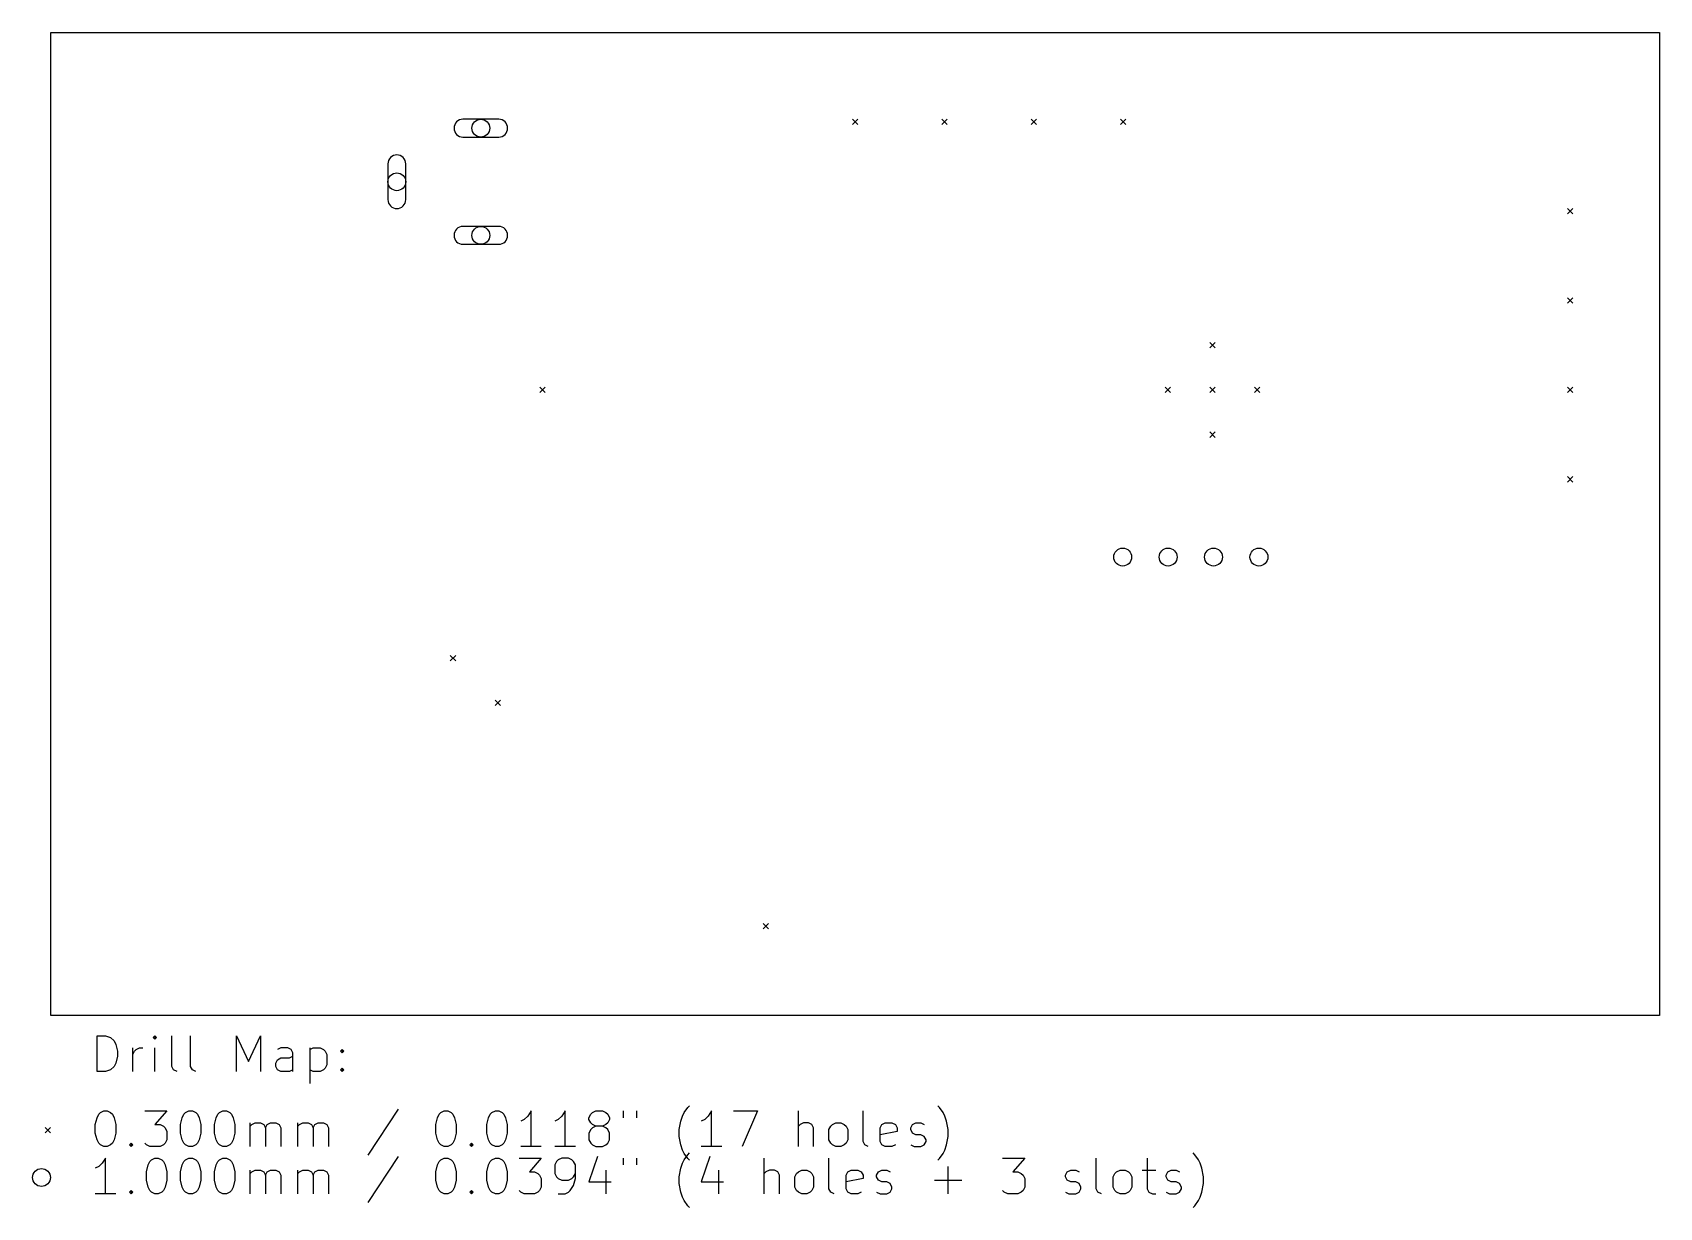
# Model space of a CAD drawing. Extents: x -1 to 90, y -10.7 to 55.
import ezdxf

# ---------------------------------------------------------------- set-up
doc = ezdxf.new("R2010")
doc.units = 0
doc.layers.add('BLACK', color=7, linetype='CONTINUOUS')

msp = doc.modelspace()

# ---------------------------------------------------------------- linework, layer by layer
at = {"layer": 'BLACK', "linetype": 'CONTINUOUS'}
for p, q in [((0, 55), (90, 55)), ((0, 0), (0, 55)), ((90, 55), (90, 0)), ((25.0575, 50.15), (23.0575, 50.15)), ((44.85, 50.15), (45.15, 49.85)), ((45.15, 50.15), (44.85, 49.85)), ((49.85, 50.15), (50.15, 49.85)), ((50.15, 50.15), (49.85, 49.85)), ((54.85, 50.15), (55.15, 49.85)), ((55.15, 50.15), (54.85, 49.85)), ((59.85, 50.15), (60.15, 49.85)), ((60.15, 50.15), (59.85, 49.85)), ((23.0575, 49.15), (25.0575, 49.15)), ((18.8575, 47.65), (18.8575, 45.65)), ((19.8575, 45.65), (19.8575, 47.65)), ((84.85, 45.15), (85.15, 44.85)), ((85.15, 45.15), (84.85, 44.85)), ((25.0575, 44.15), (23.0575, 44.15)), ((23.0575, 43.15), (25.0575, 43.15)), ((84.85, 40.15), (85.15, 39.85)), ((85.15, 40.15), (84.85, 39.85)), ((64.85, 37.65), (65.15, 37.35)), ((65.15, 37.65), (64.85, 37.35)), ((27.35, 35.15), (27.65, 34.85)), ((27.65, 35.15), (27.35, 34.85)), ((62.35, 35.15), (62.65, 34.85)), ((62.65, 35.15), (62.35, 34.85)), ((64.85, 35.15), (65.15, 34.85)), ((65.15, 35.15), (64.85, 34.85)), ((67.35, 35.15), (67.65, 34.85)), ((67.65, 35.15), (67.35, 34.85)), ((84.85, 35.15), (85.15, 34.85)), ((85.15, 35.15), (84.85, 34.85)), ((64.85, 32.65), (65.15, 32.35)), ((65.15, 32.65), (64.85, 32.35)), ((84.85, 30.15), (85.15, 29.85)), ((85.15, 30.15), (84.85, 29.85)), ((22.35, 20.15), (22.65, 19.85)), ((22.65, 20.15), (22.35, 19.85)), ((24.85, 17.65), (25.15, 17.35)), ((25.15, 17.65), (24.85, 17.35)), ((39.85, 5.15), (40.15, 4.85)), ((40.15, 5.15), (39.85, 4.85)), ((90, 0), (0, 0)), ((2.582768, -3.139838), (2.582768, -1.139838)), ((2.582768, -1.139838), (3.058958, -1.139838)), ((3.058958, -1.139838), (3.344673, -1.235076)), ((3.344673, -1.235076), (3.535149, -1.425552)), ((3.535149, -1.425552), (3.630387, -1.616028)), ((3.630387, -1.616028), (3.725625, -1.99698)), ((4.582768, -3.139838), (4.582768, -1.806504)), ((4.773244, -1.901742), (4.96372, -1.806504)), ((4.96372, -1.806504), (5.154197, -1.806504)), ((5.820863, -1.139838), (5.725625, -1.235076)), ((5.725625, -1.235076), (5.820863, -1.330314)), ((5.916101, -1.235076), (5.820863, -1.139838)), ((5.820863, -1.139838), (5.820863, -1.330314)), ((5.820863, -1.330314), (5.916101, -1.235076)), ((5.820863, -3.139838), (5.820863, -1.806504)), ((6.773244, -2.854123), (6.773244, -1.139838)), ((7.820863, -2.854123), (7.820863, -1.139838)), ((10.392292, -3.139838), (10.392292, -1.139838)), ((10.392292, -1.139838), (11.058959, -2.568409)), ((11.058959, -2.568409), (11.725625, -1.139838)), ((11.725625, -1.139838), (11.725625, -3.139838)), ((12.868482, -1.806504), (12.678006, -1.901742)), ((13.249435, -1.806504), (12.868482, -1.806504)), ((13.439911, -1.901742), (13.249435, -1.806504)), ((14.48753, -1.806504), (14.48753, -3.806504)), ((14.48753, -1.901742), (14.678006, -1.806504)), ((14.678006, -1.806504), (15.058959, -1.806504)), ((15.058959, -1.806504), (15.249435, -1.901742)), ((3.630387, -2.663647), (3.535149, -2.854123)), ((3.725625, -2.282695), (3.630387, -2.663647)), ((3.725625, -1.99698), (3.725625, -2.282695)), ((4.582768, -2.187457), (4.678006, -1.99698)), ((4.678006, -1.99698), (4.773244, -1.901742)), ((12.582768, -2.663647), (12.678006, -2.473171)), ((12.582768, -2.854123), (12.582768, -2.663647)), ((12.678006, -2.473171), (12.868482, -2.377933)), ((12.868482, -2.377933), (13.344673, -2.377933)), ((13.344673, -2.377933), (13.535149, -2.282695)), ((13.535149, -2.092219), (13.439911, -1.901742)), ((13.535149, -3.139838), (13.535149, -2.092219)), ((15.249435, -1.901742), (15.344673, -1.99698)), ((15.344673, -1.99698), (15.439911, -2.187457)), ((15.439911, -2.187457), (15.439911, -2.758885)), ((16.201816, -1.99698), (16.297054, -1.901742)), ((16.297054, -2.092219), (16.201816, -1.99698)), ((16.297054, -1.901742), (16.392292, -1.99698)), ((16.297054, -1.901742), (16.297054, -2.092219)), ((16.392292, -1.99698), (16.297054, -2.092219)), ((3.058958, -3.139838), (2.582768, -3.139838)), ((3.344673, -3.0446), (3.058958, -3.139838)), ((3.535149, -2.854123), (3.344673, -3.0446)), ((6.868482, -3.0446), (6.773244, -2.854123)), ((7.058958, -3.139838), (6.868482, -3.0446)), ((7.916101, -3.0446), (7.820863, -2.854123)), ((8.106577, -3.139838), (7.916101, -3.0446)), ((12.678006, -3.0446), (12.582768, -2.854123)), ((12.868482, -3.139838), (12.678006, -3.0446)), ((13.344673, -3.139838), (12.868482, -3.139838)), ((13.535149, -3.0446), (13.344673, -3.139838)), ((14.678006, -3.139838), (14.48753, -3.0446)), ((15.058959, -3.139838), (14.678006, -3.139838)), ((15.249435, -3.0446), (15.058959, -3.139838)), ((15.344673, -2.949361), (15.249435, -3.0446)), ((15.439911, -2.758885), (15.344673, -2.949361)), ((16.201816, -3.0446), (16.297054, -2.949361)), ((16.297054, -3.139838), (16.201816, -3.0446)), ((16.297054, -2.949361), (16.392292, -3.0446)), ((16.297054, -2.949361), (16.297054, -3.139838)), ((16.392292, -3.0446), (16.297054, -3.139838)), ((2.678006, -5.530314), (2.773244, -5.435076)), ((2.773244, -5.435076), (2.96372, -5.339838)), ((2.96372, -5.339838), (3.154197, -5.339838)), ((3.154197, -5.339838), (3.344673, -5.435076)), ((3.344673, -5.435076), (3.439911, -5.530314)), ((5.249435, -5.339838), (6.48753, -5.339838)), ((6.48753, -5.339838), (5.820863, -6.101742)), ((7.439911, -5.530314), (7.535149, -5.435076)), ((7.535149, -5.435076), (7.725625, -5.339838)), ((7.725625, -5.339838), (7.916102, -5.339838)), ((7.916102, -5.339838), (8.106578, -5.435076)), ((8.106578, -5.435076), (8.201816, -5.530314)), ((9.344673, -5.530314), (9.439911, -5.435076)), ((9.439911, -5.435076), (9.630387, -5.339838)), ((9.630387, -5.339838), (9.820864, -5.339838)), ((9.820864, -5.339838), (10.01134, -5.435076)), ((10.01134, -5.435076), (10.106578, -5.530314)), ((19.439912, -5.2446), (17.725627, -7.816028)), ((21.725627, -5.530314), (21.820865, -5.435076)), ((21.820865, -5.435076), (22.011341, -5.339838)), ((22.011341, -5.339838), (22.201818, -5.339838)), ((22.201818, -5.339838), (22.392294, -5.435076)), ((22.392294, -5.435076), (22.487532, -5.530314)), ((24.58277, -5.530314), (24.678008, -5.435076)), ((24.678008, -5.435076), (24.868484, -5.339838)), ((24.868484, -5.339838), (25.058961, -5.339838)), ((25.058961, -5.339838), (25.249437, -5.435076)), ((25.249437, -5.435076), (25.344675, -5.530314)), ((26.868484, -5.339838), (26.678008, -5.625552)), ((26.868484, -7.339838), (26.868484, -5.339838)), ((28.773246, -5.339838), (28.58277, -5.625552)), ((28.773246, -7.339838), (28.773246, -5.339838)), ((30.201818, -5.530314), (30.297056, -5.435076)), ((30.297056, -5.435076), (30.487532, -5.339838)), ((30.487532, -5.339838), (30.868485, -5.339838)), ((30.868485, -5.339838), (31.058961, -5.435076)), ((31.058961, -5.435076), (31.154199, -5.530314)), ((32.011342, -5.339838), (32.011342, -5.72079)), ((32.773247, -5.339838), (32.773247, -5.72079)), ((35.344676, -5.625552), (35.439914, -5.435076)), ((35.439914, -5.435076), (35.63039, -5.149361)), ((35.63039, -5.149361), (35.725629, -5.054123)), ((36.963723, -5.339838), (36.773247, -5.625552)), ((36.963723, -7.339838), (36.963723, -5.339838)), ((38.201819, -5.339838), (39.535152, -5.339838)), ((39.535152, -5.339838), (38.678009, -7.339838)), ((41.820867, -7.339838), (41.820867, -5.339838)), ((45.439915, -7.054123), (45.439915, -5.339838)), ((49.72563, -5.149361), (49.630392, -5.054123)), ((49.916106, -5.435076), (49.72563, -5.149361)), ((50.011344, -5.625552), (49.916106, -5.435076)), ((-0.325, -6.275), (-0.025, -6.575)), ((-0.025, -6.275), (-0.325, -6.575)), ((2.48753, -6.101742), (2.582768, -5.72079)), ((2.48753, -6.577933), (2.48753, -6.101742)), ((2.582768, -5.72079), (2.678006, -5.530314)), ((3.439911, -5.530314), (3.535149, -5.72079)), ((3.535149, -5.72079), (3.630387, -6.101742)), ((3.630387, -6.101742), (3.630387, -6.577933)), ((5.820863, -6.101742), (6.106578, -6.101742)), ((6.106578, -6.101742), (6.297054, -6.19698)), ((6.297054, -6.19698), (6.392292, -6.292219)), ((6.392292, -6.292219), (6.48753, -6.482695)), ((7.249435, -6.101742), (7.344673, -5.72079)), ((7.249435, -6.577933), (7.249435, -6.101742)), ((7.344673, -5.72079), (7.439911, -5.530314)), ((8.201816, -5.530314), (8.297054, -5.72079)), ((8.297054, -5.72079), (8.392292, -6.101742)), ((8.392292, -6.101742), (8.392292, -6.577933)), ((9.154197, -6.101742), (9.249435, -5.72079)), ((9.154197, -6.577933), (9.154197, -6.101742)), ((9.249435, -5.72079), (9.344673, -5.530314)), ((10.106578, -5.530314), (10.201816, -5.72079)), ((10.201816, -5.72079), (10.297054, -6.101742)), ((10.297054, -6.101742), (10.297054, -6.577933)), ((11.154197, -7.339838), (11.154197, -6.006504)), ((11.154197, -6.19698), (11.249435, -6.101742)), ((11.249435, -6.101742), (11.439911, -6.006504)), ((11.439911, -6.006504), (11.725626, -6.006504)), ((11.725626, -6.006504), (11.916102, -6.101742)), ((11.916102, -6.101742), (12.01134, -6.292219)), ((12.01134, -6.292219), (12.106578, -6.101742)), ((12.01134, -6.292219), (12.01134, -7.339838)), ((12.106578, -6.101742), (12.297054, -6.006504)), ((12.297054, -6.006504), (12.582768, -6.006504)), ((12.582768, -6.006504), (12.773245, -6.101742)), ((12.773245, -6.101742), (12.868483, -6.292219)), ((12.868483, -6.292219), (12.868483, -7.339838)), ((13.820864, -7.339838), (13.820864, -6.006504)), ((13.820864, -6.19698), (13.916102, -6.101742)), ((13.916102, -6.101742), (14.106578, -6.006504)), ((14.106578, -6.006504), (14.392293, -6.006504)), ((14.392293, -6.006504), (14.582769, -6.101742)), ((14.582769, -6.101742), (14.678007, -6.292219)), ((14.678007, -6.292219), (14.773245, -6.101742)), ((14.678007, -6.292219), (14.678007, -7.339838)), ((14.773245, -6.101742), (14.963721, -6.006504)), ((14.963721, -6.006504), (15.249435, -6.006504)), ((15.249435, -6.006504), (15.439912, -6.101742)), ((15.439912, -6.101742), (15.53515, -6.292219)), ((15.53515, -6.292219), (15.53515, -7.339838)), ((21.535151, -6.101742), (21.630389, -5.72079)), ((21.535151, -6.577933), (21.535151, -6.101742)), ((21.630389, -5.72079), (21.725627, -5.530314)), ((22.487532, -5.530314), (22.58277, -5.72079)), ((22.58277, -5.72079), (22.678008, -6.101742)), ((22.678008, -6.101742), (22.678008, -6.577933)), ((24.392294, -6.101742), (24.487532, -5.72079)), ((24.392294, -6.577933), (24.392294, -6.101742)), ((24.487532, -5.72079), (24.58277, -5.530314)), ((25.344675, -5.530314), (25.439913, -5.72079)), ((25.439913, -5.72079), (25.535151, -6.101742)), ((25.535151, -6.101742), (25.535151, -6.577933)), ((26.487532, -5.816028), (26.297056, -5.911266)), ((26.678008, -5.625552), (26.487532, -5.816028)), ((28.392294, -5.816028), (28.201818, -5.911266)), ((28.58277, -5.625552), (28.392294, -5.816028)), ((30.10658, -5.72079), (30.201818, -5.530314)), ((30.10658, -5.816028), (30.10658, -5.72079)), ((30.201818, -6.006504), (30.10658, -5.816028)), ((30.297056, -6.101742), (30.201818, -6.006504)), ((30.297056, -6.292219), (30.201818, -6.387457)), ((30.487532, -6.19698), (30.297056, -6.101742)), ((30.487532, -6.19698), (30.297056, -6.292219)), ((30.868485, -6.19698), (30.487532, -6.19698)), ((31.058961, -6.101742), (30.868485, -6.19698)), ((31.058961, -6.292219), (30.868485, -6.19698)), ((31.154199, -6.006504), (31.058961, -6.101742)), ((31.154199, -6.387457), (31.058961, -6.292219)), ((31.154199, -5.530314), (31.249437, -5.72079)), ((31.249437, -5.816028), (31.154199, -6.006504)), ((31.249437, -5.72079), (31.249437, -5.816028)), ((35.1542, -6.387457), (35.249438, -5.911266)), ((35.249438, -5.911266), (35.344676, -5.625552)), ((36.582771, -5.816028), (36.392295, -5.911266)), ((36.773247, -5.625552), (36.582771, -5.816028)), ((41.916105, -6.101742), (41.820867, -6.19698)), ((42.106581, -6.006504), (41.916105, -6.101742)), ((42.392296, -6.006504), (42.106581, -6.006504)), ((42.582772, -6.101742), (42.392296, -6.006504)), ((42.67801, -6.292219), (42.582772, -6.101742)), ((42.67801, -7.339838), (42.67801, -6.292219)), ((43.535153, -6.387457), (43.630391, -6.19698)), ((43.630391, -6.19698), (43.725629, -6.101742)), ((43.725629, -6.101742), (43.916105, -6.006504)), ((43.916105, -6.006504), (44.20182, -6.006504)), ((44.20182, -6.006504), (44.392296, -6.101742)), ((44.392296, -6.101742), (44.487534, -6.19698)), ((44.487534, -6.19698), (44.582772, -6.387457)), ((46.392296, -6.292219), (46.487534, -6.101742)), ((46.392296, -7.054123), (46.392296, -6.292219)), ((46.487534, -6.101742), (46.67801, -6.006504)), ((46.67801, -6.006504), (47.058963, -6.006504)), ((47.058963, -6.006504), (47.249439, -6.101742)), ((47.249439, -6.101742), (47.344677, -6.292219)), ((47.344677, -6.292219), (47.344677, -6.482695)), ((48.106582, -6.292219), (48.20182, -6.101742)), ((48.106582, -6.387457), (48.106582, -6.292219)), ((48.20182, -6.101742), (48.392296, -6.006504)), ((48.392296, -6.006504), (48.67801, -6.006504)), ((48.67801, -6.006504), (48.868487, -6.101742)), ((50.106582, -5.911266), (50.011344, -5.625552)), ((50.20182, -6.387457), (50.106582, -5.911266)), ((2.582768, -6.958885), (2.48753, -6.577933)), ((2.678006, -7.149361), (2.582768, -6.958885)), ((2.773244, -7.2446), (2.678006, -7.149361)), ((2.96372, -7.339838), (2.773244, -7.2446)), ((3.344673, -7.2446), (3.154197, -7.339838)), ((3.439911, -7.149361), (3.344673, -7.2446)), ((3.535149, -6.958885), (3.439911, -7.149361)), ((3.630387, -6.577933), (3.535149, -6.958885)), ((4.392292, -7.2446), (4.48753, -7.149361)), ((4.48753, -7.339838), (4.392292, -7.2446)), ((4.48753, -7.149361), (4.582768, -7.2446)), ((4.48753, -7.149361), (4.48753, -7.339838)), ((4.582768, -7.2446), (4.48753, -7.339838)), ((5.344673, -7.2446), (5.249435, -7.149361)), ((5.535149, -7.339838), (5.344673, -7.2446)), ((6.297054, -7.2446), (6.106578, -7.339838)), ((6.392292, -7.149361), (6.297054, -7.2446)), ((6.48753, -6.958885), (6.392292, -7.149361)), ((6.48753, -6.482695), (6.48753, -6.958885)), ((7.344673, -6.958885), (7.249435, -6.577933)), ((7.439911, -7.149361), (7.344673, -6.958885)), ((7.535149, -7.2446), (7.439911, -7.149361)), ((7.725625, -7.339838), (7.535149, -7.2446)), ((8.106578, -7.2446), (7.916102, -7.339838)), ((8.201816, -7.149361), (8.106578, -7.2446)), ((8.297054, -6.958885), (8.201816, -7.149361)), ((8.392292, -6.577933), (8.297054, -6.958885)), ((9.249435, -6.958885), (9.154197, -6.577933)), ((9.344673, -7.149361), (9.249435, -6.958885)), ((9.439911, -7.2446), (9.344673, -7.149361)), ((9.630387, -7.339838), (9.439911, -7.2446)), ((10.01134, -7.2446), (9.820864, -7.339838)), ((10.106578, -7.149361), (10.01134, -7.2446)), ((10.201816, -6.958885), (10.106578, -7.149361)), ((10.297054, -6.577933), (10.201816, -6.958885)), ((21.630389, -6.958885), (21.535151, -6.577933)), ((21.725627, -7.149361), (21.630389, -6.958885)), ((21.820865, -7.2446), (21.725627, -7.149361)), ((22.011341, -7.339838), (21.820865, -7.2446)), ((22.392294, -7.2446), (22.201818, -7.339838)), ((22.487532, -7.149361), (22.392294, -7.2446)), ((22.58277, -6.958885), (22.487532, -7.149361)), ((22.678008, -6.577933), (22.58277, -6.958885)), ((23.439913, -7.2446), (23.535151, -7.149361)), ((23.535151, -7.339838), (23.439913, -7.2446)), ((23.535151, -7.149361), (23.630389, -7.2446)), ((23.535151, -7.149361), (23.535151, -7.339838)), ((23.630389, -7.2446), (23.535151, -7.339838)), ((24.487532, -6.958885), (24.392294, -6.577933)), ((24.58277, -7.149361), (24.487532, -6.958885)), ((24.678008, -7.2446), (24.58277, -7.149361)), ((24.868484, -7.339838), (24.678008, -7.2446)), ((25.249437, -7.2446), (25.058961, -7.339838)), ((25.344675, -7.149361), (25.249437, -7.2446)), ((25.439913, -6.958885), (25.344675, -7.149361)), ((25.535151, -6.577933), (25.439913, -6.958885)), ((30.201818, -6.387457), (30.10658, -6.577933)), ((30.10658, -6.577933), (30.10658, -6.958885)), ((30.10658, -6.958885), (30.201818, -7.149361)), ((30.201818, -7.149361), (30.297056, -7.2446)), ((30.297056, -7.2446), (30.487532, -7.339838)), ((30.868485, -7.339838), (31.058961, -7.2446)), ((31.058961, -7.2446), (31.154199, -7.149361)), ((31.249437, -6.577933), (31.154199, -6.387457)), ((31.154199, -7.149361), (31.249437, -6.958885)), ((31.249437, -6.958885), (31.249437, -6.577933)), ((35.1542, -6.768409), (35.1542, -6.387457)), ((35.249438, -7.2446), (35.1542, -6.768409)), ((35.344676, -7.530314), (35.249438, -7.2446)), ((43.535153, -6.958885), (43.535153, -6.387457)), ((43.630391, -7.149361), (43.535153, -6.958885)), ((43.725629, -7.2446), (43.630391, -7.149361)), ((43.916105, -7.339838), (43.725629, -7.2446)), ((44.392296, -7.2446), (44.20182, -7.339838)), ((44.487534, -7.149361), (44.392296, -7.2446)), ((44.582772, -6.958885), (44.487534, -7.149361)), ((44.582772, -6.387457), (44.582772, -6.958885)), ((45.535153, -7.2446), (45.439915, -7.054123)), ((45.725629, -7.339838), (45.535153, -7.2446)), ((47.344677, -6.482695), (46.392296, -6.673171)), ((46.487534, -7.2446), (46.392296, -7.054123)), ((46.67801, -7.339838), (46.487534, -7.2446)), ((47.249439, -7.2446), (47.058963, -7.339838)), ((48.20182, -6.577933), (48.106582, -6.387457)), ((48.106582, -7.2446), (48.297058, -7.339838)), ((48.392296, -6.673171), (48.20182, -6.577933)), ((48.67801, -6.673171), (48.392296, -6.673171)), ((48.868487, -6.768409), (48.67801, -6.673171)), ((48.67801, -7.339838), (48.868487, -7.2446)), ((48.963725, -6.958885), (48.868487, -6.768409)), ((48.868487, -7.2446), (48.963725, -7.054123)), ((48.963725, -7.054123), (48.963725, -6.958885)), ((50.011344, -7.530314), (50.106582, -7.2446)), ((50.106582, -7.2446), (50.20182, -6.768409)), ((50.20182, -6.768409), (50.20182, -6.387457)), ((3.058958, -7.979838), (2.868482, -8.265552)), ((3.154197, -7.339838), (2.96372, -7.339838)), ((3.058958, -9.979838), (3.058958, -7.979838)), ((5.439911, -8.36079), (5.535149, -8.170314)), ((6.106578, -7.339838), (5.535149, -7.339838)), ((5.535149, -8.170314), (5.630387, -8.075076)), ((5.630387, -8.075076), (5.820863, -7.979838)), ((5.820863, -7.979838), (6.01134, -7.979838)), ((6.01134, -7.979838), (6.201816, -8.075076)), ((6.201816, -8.075076), (6.297054, -8.170314)), ((6.297054, -8.170314), (6.392292, -8.36079)), ((7.344673, -8.36079), (7.439911, -8.170314)), ((7.439911, -8.170314), (7.535149, -8.075076)), ((7.535149, -8.075076), (7.725625, -7.979838)), ((7.916102, -7.339838), (7.725625, -7.339838)), ((7.725625, -7.979838), (7.916102, -7.979838)), ((7.916102, -7.979838), (8.106578, -8.075076)), ((8.106578, -8.075076), (8.201816, -8.170314)), ((8.201816, -8.170314), (8.297054, -8.36079)), ((9.249435, -8.36079), (9.344673, -8.170314)), ((9.344673, -8.170314), (9.439911, -8.075076)), ((9.439911, -8.075076), (9.630387, -7.979838)), ((9.820864, -7.339838), (9.630387, -7.339838)), ((9.630387, -7.979838), (9.820864, -7.979838)), ((9.820864, -7.979838), (10.01134, -8.075076)), ((10.01134, -8.075076), (10.106578, -8.170314)), ((10.106578, -8.170314), (10.201816, -8.36079)), ((19.439912, -7.8846), (17.725627, -10.456028)), ((21.630389, -8.36079), (21.725627, -8.170314)), ((21.725627, -8.170314), (21.820865, -8.075076)), ((21.820865, -8.075076), (22.011341, -7.979838)), ((22.201818, -7.339838), (22.011341, -7.339838)), ((22.011341, -7.979838), (22.201818, -7.979838)), ((22.201818, -7.979838), (22.392294, -8.075076)), ((22.392294, -8.075076), (22.487532, -8.170314)), ((22.487532, -8.170314), (22.58277, -8.36079)), ((24.487532, -8.36079), (24.58277, -8.170314)), ((24.58277, -8.170314), (24.678008, -8.075076)), ((24.678008, -8.075076), (24.868484, -7.979838)), ((25.058961, -7.339838), (24.868484, -7.339838)), ((24.868484, -7.979838), (25.058961, -7.979838)), ((25.058961, -7.979838), (25.249437, -8.075076)), ((25.249437, -8.075076), (25.344675, -8.170314)), ((25.344675, -8.170314), (25.439913, -8.36079)), ((26.201818, -7.979838), (27.439913, -7.979838)), ((27.439913, -7.339838), (26.297056, -7.339838)), ((27.439913, -7.979838), (26.773246, -8.741742)), ((29.344675, -7.339838), (28.201818, -7.339838)), ((28.297056, -8.170314), (28.201818, -8.36079)), ((28.392294, -8.075076), (28.297056, -8.170314)), ((28.58277, -7.979838), (28.392294, -8.075076)), ((28.963723, -7.979838), (28.58277, -7.979838)), ((29.154199, -8.075076), (28.963723, -7.979838)), ((29.249437, -8.170314), (29.154199, -8.075076)), ((29.344675, -8.36079), (29.249437, -8.170314)), ((30.58277, -7.8846), (30.10658, -9.313171)), ((30.487532, -7.339838), (30.868485, -7.339838)), ((32.011342, -7.979838), (32.011342, -8.36079)), ((32.773247, -7.979838), (32.773247, -8.36079)), ((35.439914, -7.72079), (35.344676, -7.530314)), ((35.344676, -8.265552), (35.439914, -8.075076)), ((35.63039, -8.006504), (35.439914, -7.72079)), ((35.439914, -8.075076), (35.63039, -7.789361)), ((35.63039, -7.789361), (35.725629, -7.694123)), ((35.725629, -8.101742), (35.63039, -8.006504)), ((37.535152, -7.339838), (36.392295, -7.339838)), ((36.868485, -7.8846), (36.392295, -9.313171)), ((39.916105, -9.979838), (39.916105, -7.979838)), ((43.535153, -9.694123), (43.535153, -7.979838)), ((44.20182, -7.339838), (43.916105, -7.339838)), ((47.058963, -7.339838), (46.67801, -7.339838)), ((48.297058, -7.339838), (48.67801, -7.339838)), ((49.630392, -8.101742), (49.72563, -8.006504)), ((49.72563, -8.006504), (49.916106, -7.72079)), ((49.916106, -7.72079), (50.011344, -7.530314)), ((53.24944, -7.979838), (54.487535, -7.979838)), ((54.487535, -7.979838), (53.820868, -8.741742)), ((58.487536, -9.694123), (58.487536, -7.979838)), ((61.344679, -7.979838), (61.344679, -9.694123)), ((64.011346, -7.789361), (63.916108, -7.694123)), ((64.201822, -8.075076), (64.011346, -7.789361)), ((64.29706, -8.265552), (64.201822, -8.075076)), ((2.678006, -8.456028), (2.48753, -8.551266)), ((2.868482, -8.265552), (2.678006, -8.456028)), ((5.344673, -8.741742), (5.439911, -8.36079)), ((5.344673, -9.217933), (5.344673, -8.741742)), ((6.392292, -8.36079), (6.48753, -8.741742)), ((6.48753, -8.741742), (6.48753, -9.217933)), ((7.249435, -8.741742), (7.344673, -8.36079)), ((7.249435, -9.217933), (7.249435, -8.741742)), ((8.297054, -8.36079), (8.392292, -8.741742)), ((8.392292, -8.741742), (8.392292, -9.217933)), ((9.154197, -8.741742), (9.249435, -8.36079)), ((9.154197, -9.217933), (9.154197, -8.741742)), ((10.201816, -8.36079), (10.297054, -8.741742)), ((10.297054, -8.741742), (10.297054, -9.217933)), ((11.154197, -9.979838), (11.154197, -8.646504)), ((11.154197, -8.83698), (11.249435, -8.741742)), ((11.249435, -8.741742), (11.439911, -8.646504)), ((11.439911, -8.646504), (11.725626, -8.646504)), ((11.725626, -8.646504), (11.916102, -8.741742)), ((11.916102, -8.741742), (12.01134, -8.932219)), ((12.01134, -8.932219), (12.106578, -8.741742)), ((12.01134, -8.932219), (12.01134, -9.979838)), ((12.106578, -8.741742), (12.297054, -8.646504)), ((12.297054, -8.646504), (12.582768, -8.646504)), ((12.582768, -8.646504), (12.773245, -8.741742)), ((12.773245, -8.741742), (12.868483, -8.932219)), ((12.868483, -8.932219), (12.868483, -9.979838)), ((13.820864, -9.979838), (13.820864, -8.646504)), ((13.820864, -8.83698), (13.916102, -8.741742)), ((13.916102, -8.741742), (14.106578, -8.646504)), ((14.106578, -8.646504), (14.392293, -8.646504)), ((14.392293, -8.646504), (14.582769, -8.741742)), ((14.582769, -8.741742), (14.678007, -8.932219)), ((14.678007, -8.932219), (14.773245, -8.741742)), ((14.678007, -8.932219), (14.678007, -9.979838)), ((14.773245, -8.741742), (14.963721, -8.646504)), ((14.963721, -8.646504), (15.249435, -8.646504)), ((15.249435, -8.646504), (15.439912, -8.741742)), ((15.439912, -8.741742), (15.53515, -8.932219)), ((15.53515, -8.932219), (15.53515, -9.979838)), ((21.535151, -8.741742), (21.630389, -8.36079)), ((21.535151, -9.217933), (21.535151, -8.741742)), ((22.58277, -8.36079), (22.678008, -8.741742)), ((22.678008, -8.741742), (22.678008, -9.217933)), ((24.392294, -8.741742), (24.487532, -8.36079)), ((24.392294, -9.217933), (24.392294, -8.741742)), ((25.439913, -8.36079), (25.535151, -8.741742)), ((25.535151, -8.741742), (25.535151, -9.217933)), ((26.773246, -8.741742), (27.058961, -8.741742)), ((27.058961, -8.741742), (27.249437, -8.83698)), ((27.249437, -8.83698), (27.344675, -8.932219)), ((27.344675, -8.932219), (27.439913, -9.122695)), ((28.201818, -8.36079), (28.201818, -8.83698)), ((28.201818, -8.83698), (28.297056, -9.027457)), ((28.297056, -9.027457), (28.392294, -9.122695)), ((29.154199, -9.122695), (29.249437, -9.027457)), ((29.249437, -9.027457), (29.344675, -8.83698)), ((29.344675, -9.122695), (29.344675, -8.36079)), ((31.058961, -8.646504), (31.058961, -9.979838)), ((35.1542, -9.027457), (35.249438, -8.551266)), ((35.1542, -9.408409), (35.1542, -9.027457)), ((35.249438, -8.551266), (35.344676, -8.265552)), ((37.344676, -8.646504), (37.344676, -9.979838)), ((40.011343, -8.741742), (39.916105, -8.83698)), ((40.201819, -8.646504), (40.011343, -8.741742)), ((40.487534, -8.646504), (40.201819, -8.646504)), ((40.67801, -8.741742), (40.487534, -8.646504)), ((40.773248, -8.932219), (40.67801, -8.741742)), ((40.773248, -9.979838), (40.773248, -8.932219)), ((41.630391, -9.027457), (41.725629, -8.83698)), ((41.630391, -9.598885), (41.630391, -9.027457)), ((41.725629, -8.83698), (41.820867, -8.741742)), ((41.820867, -8.741742), (42.011343, -8.646504)), ((42.011343, -8.646504), (42.297058, -8.646504)), ((42.297058, -8.646504), (42.487534, -8.741742)), ((42.487534, -8.741742), (42.582772, -8.83698)), ((42.582772, -8.83698), (42.67801, -9.027457)), ((42.67801, -9.027457), (42.67801, -9.598885)), ((44.487534, -8.932219), (44.582772, -8.741742)), ((44.487534, -9.694123), (44.487534, -8.932219)), ((44.582772, -8.741742), (44.773248, -8.646504)), ((44.773248, -8.646504), (45.154201, -8.646504)), ((45.154201, -8.646504), (45.344677, -8.741742)), ((45.344677, -8.741742), (45.439915, -8.932219)), ((45.439915, -8.932219), (45.439915, -9.122695)), ((46.20182, -8.932219), (46.297058, -8.741742)), ((46.20182, -9.027457), (46.20182, -8.932219)), ((46.297058, -9.217933), (46.20182, -9.027457)), ((46.297058, -8.741742), (46.487534, -8.646504)), ((46.487534, -8.646504), (46.773248, -8.646504)), ((46.773248, -8.646504), (46.963725, -8.741742)), ((50.201821, -9.979838), (50.201821, -8.456028)), ((53.820868, -8.741742), (54.106583, -8.741742)), ((54.106583, -8.741742), (54.297059, -8.83698)), ((54.297059, -8.83698), (54.392297, -8.932219)), ((54.392297, -8.932219), (54.487535, -9.122695)), ((56.77325, -8.932219), (56.868488, -8.741742)), ((56.77325, -9.027457), (56.77325, -8.932219)), ((56.868488, -9.217933), (56.77325, -9.027457)), ((56.868488, -8.741742), (57.058964, -8.646504)), ((57.058964, -8.646504), (57.344678, -8.646504)), ((57.344678, -8.646504), (57.535155, -8.741742)), ((59.439917, -9.027457), (59.535155, -8.83698)), ((59.439917, -9.598885), (59.439917, -9.027457)), ((59.535155, -8.83698), (59.630393, -8.741742)), ((59.630393, -8.741742), (59.820869, -8.646504)), ((59.820869, -8.646504), (60.106584, -8.646504)), ((60.106584, -8.646504), (60.29706, -8.741742)), ((60.29706, -8.741742), (60.392298, -8.83698)), ((60.392298, -8.83698), (60.487536, -9.027457)), ((60.487536, -9.027457), (60.487536, -9.598885)), ((61.058965, -8.646504), (61.820869, -8.646504)), ((62.392298, -8.932219), (62.487536, -8.741742)), ((62.392298, -9.027457), (62.392298, -8.932219)), ((62.487536, -9.217933), (62.392298, -9.027457)), ((62.487536, -8.741742), (62.678012, -8.646504)), ((62.678012, -8.646504), (62.963726, -8.646504)), ((62.963726, -8.646504), (63.154203, -8.741742)), ((64.392298, -8.551266), (64.29706, -8.265552)), ((64.487536, -9.027457), (64.392298, -8.551266)), ((64.487536, -9.408409), (64.487536, -9.027457)), ((3.630387, -9.979838), (2.48753, -9.979838)), ((4.392292, -9.8846), (4.48753, -9.789361)), ((4.48753, -9.979838), (4.392292, -9.8846)), ((4.48753, -9.789361), (4.582768, -9.8846)), ((4.48753, -9.789361), (4.48753, -9.979838)), ((4.582768, -9.8846), (4.48753, -9.979838)), ((5.439911, -9.598885), (5.344673, -9.217933)), ((5.535149, -9.789361), (5.439911, -9.598885)), ((5.630387, -9.8846), (5.535149, -9.789361)), ((5.820863, -9.979838), (5.630387, -9.8846)), ((6.01134, -9.979838), (5.820863, -9.979838)), ((6.201816, -9.8846), (6.01134, -9.979838)), ((6.297054, -9.789361), (6.201816, -9.8846)), ((6.392292, -9.598885), (6.297054, -9.789361)), ((6.48753, -9.217933), (6.392292, -9.598885)), ((7.344673, -9.598885), (7.249435, -9.217933)), ((7.439911, -9.789361), (7.344673, -9.598885)), ((7.535149, -9.8846), (7.439911, -9.789361)), ((7.725625, -9.979838), (7.535149, -9.8846)), ((7.916102, -9.979838), (7.725625, -9.979838)), ((8.106578, -9.8846), (7.916102, -9.979838)), ((8.201816, -9.789361), (8.106578, -9.8846)), ((8.297054, -9.598885), (8.201816, -9.789361)), ((8.392292, -9.217933), (8.297054, -9.598885)), ((9.249435, -9.598885), (9.154197, -9.217933)), ((9.344673, -9.789361), (9.249435, -9.598885)), ((9.439911, -9.8846), (9.344673, -9.789361)), ((9.630387, -9.979838), (9.439911, -9.8846)), ((9.820864, -9.979838), (9.630387, -9.979838)), ((10.01134, -9.8846), (9.820864, -9.979838)), ((10.106578, -9.789361), (10.01134, -9.8846)), ((10.201816, -9.598885), (10.106578, -9.789361)), ((10.297054, -9.217933), (10.201816, -9.598885)), ((21.630389, -9.598885), (21.535151, -9.217933)), ((21.725627, -9.789361), (21.630389, -9.598885)), ((21.820865, -9.8846), (21.725627, -9.789361)), ((22.011341, -9.979838), (21.820865, -9.8846)), ((22.201818, -9.979838), (22.011341, -9.979838)), ((22.392294, -9.8846), (22.201818, -9.979838)), ((22.487532, -9.789361), (22.392294, -9.8846)), ((22.58277, -9.598885), (22.487532, -9.789361)), ((22.678008, -9.217933), (22.58277, -9.598885)), ((23.439913, -9.8846), (23.535151, -9.789361)), ((23.535151, -9.979838), (23.439913, -9.8846)), ((23.535151, -9.789361), (23.630389, -9.8846)), ((23.535151, -9.789361), (23.535151, -9.979838)), ((23.630389, -9.8846), (23.535151, -9.979838)), ((24.487532, -9.598885), (24.392294, -9.217933)), ((24.58277, -9.789361), (24.487532, -9.598885)), ((24.678008, -9.8846), (24.58277, -9.789361)), ((24.868484, -9.979838), (24.678008, -9.8846)), ((25.058961, -9.979838), (24.868484, -9.979838)), ((25.249437, -9.8846), (25.058961, -9.979838)), ((25.344675, -9.789361), (25.249437, -9.8846)), ((25.439913, -9.598885), (25.344675, -9.789361)), ((25.535151, -9.217933), (25.439913, -9.598885)), ((26.297056, -9.8846), (26.201818, -9.789361)), ((26.487532, -9.979838), (26.297056, -9.8846)), ((27.058961, -9.979838), (26.487532, -9.979838)), ((27.249437, -9.8846), (27.058961, -9.979838)), ((27.344675, -9.789361), (27.249437, -9.8846)), ((27.439913, -9.598885), (27.344675, -9.789361)), ((27.439913, -9.122695), (27.439913, -9.598885)), ((28.392294, -9.122695), (28.58277, -9.217933)), ((28.392294, -9.979838), (28.773246, -9.979838)), ((28.58277, -9.217933), (28.963723, -9.217933)), ((28.773246, -9.979838), (28.963723, -9.8846)), ((28.963723, -9.217933), (29.154199, -9.122695)), ((28.963723, -9.8846), (29.058961, -9.789361)), ((29.058961, -9.789361), (29.249437, -9.503647)), ((29.249437, -9.503647), (29.344675, -9.122695)), ((30.10658, -9.313171), (31.344675, -9.313171)), ((35.249438, -9.8846), (35.1542, -9.408409)), ((35.344676, -10.170314), (35.249438, -9.8846)), ((36.392295, -9.313171), (37.63039, -9.313171)), ((41.725629, -9.789361), (41.630391, -9.598885)), ((41.820867, -9.8846), (41.725629, -9.789361)), ((42.011343, -9.979838), (41.820867, -9.8846)), ((42.297058, -9.979838), (42.011343, -9.979838)), ((42.487534, -9.8846), (42.297058, -9.979838)), ((42.582772, -9.789361), (42.487534, -9.8846)), ((42.67801, -9.598885), (42.582772, -9.789361)), ((43.630391, -9.8846), (43.535153, -9.694123)), ((43.820867, -9.979838), (43.630391, -9.8846)), ((45.439915, -9.122695), (44.487534, -9.313171)), ((44.582772, -9.8846), (44.487534, -9.694123)), ((44.773248, -9.979838), (44.582772, -9.8846)), ((45.154201, -9.979838), (44.773248, -9.979838)), ((45.344677, -9.8846), (45.154201, -9.979838)), ((46.20182, -9.8846), (46.392296, -9.979838)), ((46.487534, -9.313171), (46.297058, -9.217933)), ((46.392296, -9.979838), (46.773248, -9.979838)), ((46.773248, -9.313171), (46.487534, -9.313171)), ((46.963725, -9.408409), (46.773248, -9.313171)), ((46.773248, -9.979838), (46.963725, -9.8846)), ((47.058963, -9.598885), (46.963725, -9.408409)), ((46.963725, -9.8846), (47.058963, -9.694123)), ((47.058963, -9.694123), (47.058963, -9.598885)), ((49.439916, -9.217933), (50.963726, -9.217933)), ((53.344678, -9.8846), (53.24944, -9.789361)), ((53.535154, -9.979838), (53.344678, -9.8846)), ((54.106583, -9.979838), (53.535154, -9.979838)), ((54.297059, -9.8846), (54.106583, -9.979838)), ((54.392297, -9.789361), (54.297059, -9.8846)), ((54.487535, -9.598885), (54.392297, -9.789361)), ((54.487535, -9.122695), (54.487535, -9.598885)), ((56.77325, -9.8846), (56.963726, -9.979838)), ((57.058964, -9.313171), (56.868488, -9.217933)), ((56.963726, -9.979838), (57.344678, -9.979838)), ((57.344678, -9.313171), (57.058964, -9.313171)), ((57.535155, -9.408409), (57.344678, -9.313171)), ((57.344678, -9.979838), (57.535155, -9.8846)), ((57.630393, -9.598885), (57.535155, -9.408409)), ((57.535155, -9.8846), (57.630393, -9.694123)), ((57.630393, -9.694123), (57.630393, -9.598885)), ((58.582774, -9.8846), (58.487536, -9.694123)), ((58.77325, -9.979838), (58.582774, -9.8846)), ((59.535155, -9.789361), (59.439917, -9.598885)), ((59.630393, -9.8846), (59.535155, -9.789361)), ((59.820869, -9.979838), (59.630393, -9.8846)), ((60.106584, -9.979838), (59.820869, -9.979838)), ((60.29706, -9.8846), (60.106584, -9.979838)), ((60.392298, -9.789361), (60.29706, -9.8846)), ((60.487536, -9.598885), (60.392298, -9.789361)), ((61.344679, -9.694123), (61.439917, -9.8846)), ((61.439917, -9.8846), (61.630393, -9.979838)), ((61.630393, -9.979838), (61.820869, -9.979838)), ((62.392298, -9.8846), (62.582774, -9.979838)), ((62.678012, -9.313171), (62.487536, -9.217933)), ((62.582774, -9.979838), (62.963726, -9.979838)), ((62.963726, -9.313171), (62.678012, -9.313171)), ((63.154203, -9.408409), (62.963726, -9.313171)), ((62.963726, -9.979838), (63.154203, -9.8846)), ((63.249441, -9.598885), (63.154203, -9.408409)), ((63.154203, -9.8846), (63.249441, -9.694123)), ((63.249441, -9.694123), (63.249441, -9.598885)), ((64.29706, -10.170314), (64.392298, -9.8846)), ((64.392298, -9.8846), (64.487536, -9.408409)), ((35.439914, -10.36079), (35.344676, -10.170314)), ((35.63039, -10.646504), (35.439914, -10.36079)), ((35.725629, -10.741742), (35.63039, -10.646504)), ((63.916108, -10.741742), (64.011346, -10.646504)), ((64.011346, -10.646504), (64.201822, -10.36079)), ((64.201822, -10.36079), (64.29706, -10.170314))]:
    msp.add_line(p, q, dxfattribs=at)
at = {"layer": 'BLACK'}
for centre in [(24.0575, 49.65), (19.3575, 46.65), (24.0575, 43.65), (59.970001, 25.65), (62.510001, 25.65), (65.05, 25.65), (67.590001, 25.65), (-0.525, -9.065)]:
    msp.add_circle(centre, 0.5, dxfattribs=at)
for centre, start, end in [((23.0575, 49.65), 90, 270), ((25.0575, 49.65), -90, 90), ((19.3575, 47.65), 0, 180), ((19.3575, 45.65), 180, 360), ((23.0575, 43.65), 90, 270), ((25.0575, 43.65), -90, 90)]:
    msp.add_arc(centre, 0.5, start, end, dxfattribs=at)

doc.saveas('drawing.dxf')
